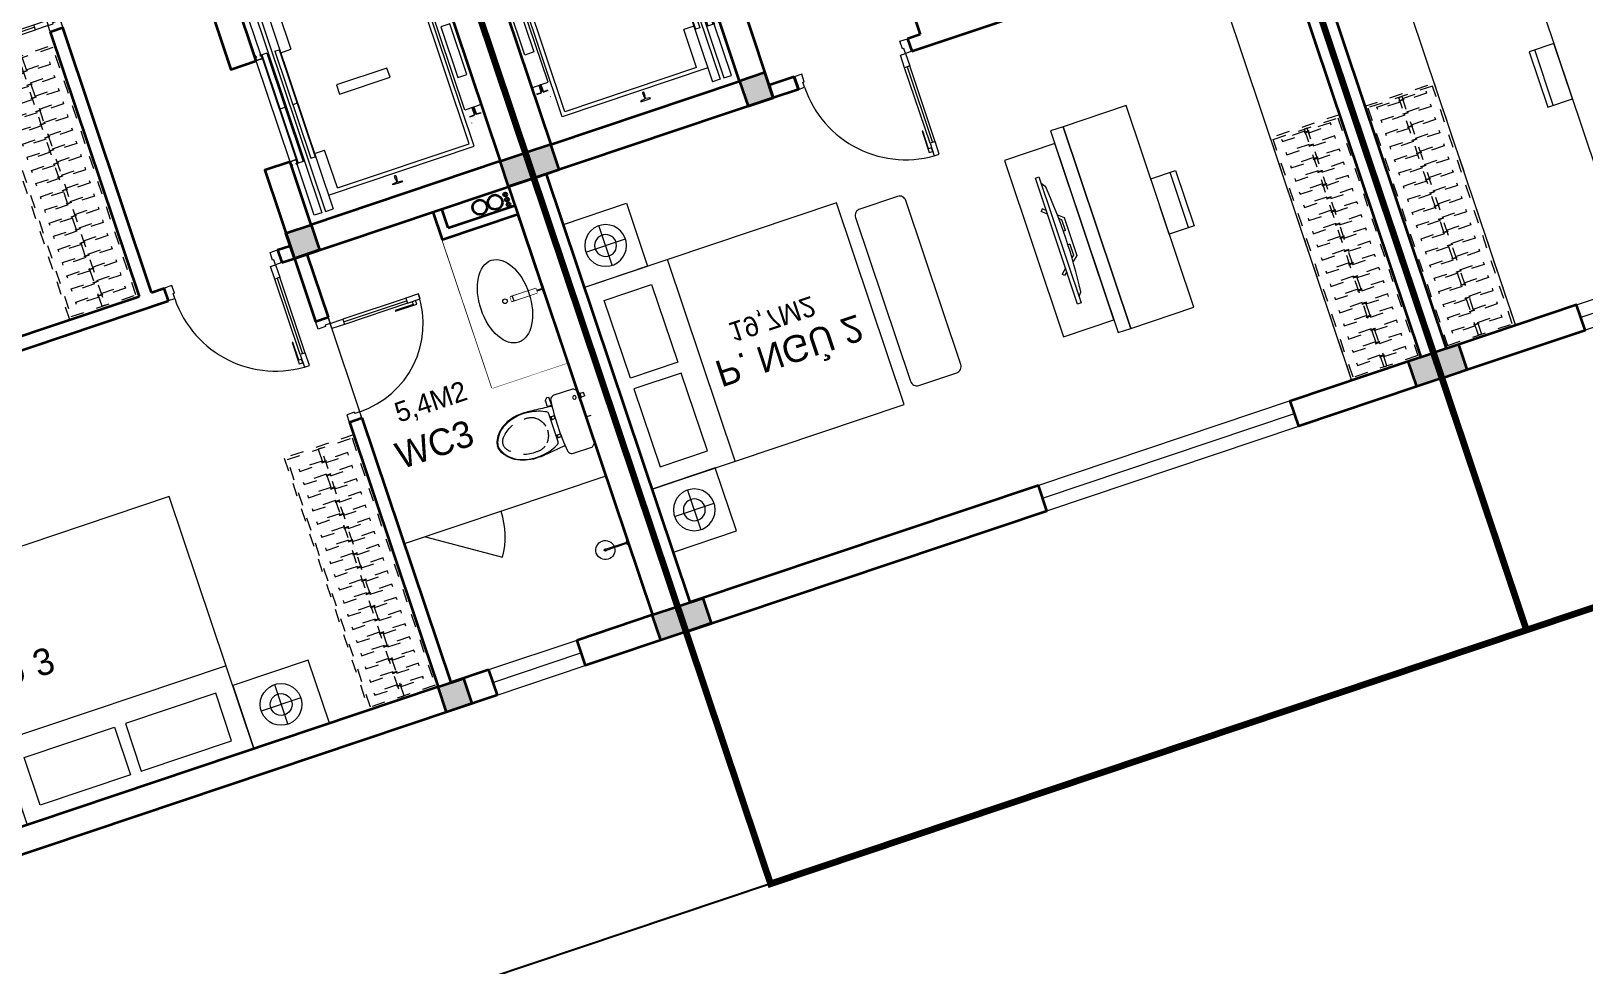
# Model space of a CAD drawing. Header units: metres. Extents: x 568332 to 569219, y 2065964 to 2066430.
# Drawn here: x 568532.88 to 568544.57, y 2066040 to 2066047.03 of the extents above; entities that cross this region are included whole.
import ezdxf

# ---------------------------------------------------------------- set-up
doc = ezdxf.new("R2010")
doc.units = ezdxf.units.M
for name, pattern in [('$AUDIT_BAD_LTYPE2', [0]), ('CENTER', [2, 1.25, -0.25, 0.25, -0.25]), ('HIDDEN', [0.375, 0.25, -0.125]), ('X-5M-G-MB PHONGNGU$0$HIDDEN2', [0.1875, 0.125, -0.0625]), ('xref-thap C (mb tang 32-2)$0$HIDDEN', [0.375, 0.25, -0.125])]:
    doc.linetypes.add(name, pattern=pattern)
doc.layers.get('0').update_dxf_attribs({"linetype": 'CONTINUOUS'})
doc.layers.get('DEFPOINTS').update_dxf_attribs({"linetype": 'CONTINUOUS'})
for name, color, linetype, lineweight in [('-CONCRETE', 1, 'CONTINUOUS', 35), ('-DOOR', 137, 'CONTINUOUS', 9), ('-FURNITURE', 46, 'CONTINUOUS', 9), ('-HATCH', 8, 'CONTINUOUS', 5), ('-LINE1', 7, 'CONTINUOUS', 18), ('-LINE2', 252, 'CONTINUOUS', 9), ('-STEEL1', 1, 'CONTINUOUS', 35), ('-TEXT', 7, 'CONTINUOUS', 15), ('-WALL', 4, 'CONTINUOUS', 35), ('TEXT25', 2, 'CONTINUOUS', 13)]:
    doc.layers.add(name, color=color, linetype=linetype, lineweight=lineweight)
for name, color, linetype in [('-RANH GIOI LO DAT', 12, 'CONTINUOUS'), ('12. NET DIM', 252, 'CONTINUOUS'), ('ChiaLo', 128, 'CENTER'), ('ViaHeS', 32, 'CONTINUOUS')]:
    doc.layers.add(name, color=color, linetype=linetype)
doc.styles.add('SVN_AVO_thuong', font='')
doc.styles.add('T1', font='', dxfattribs={"height": 200})
doc.styles.add('vnavanth', font='', dxfattribs={"width": 0.8})
doc.styles.get('SVN_AVO_thuong').set_extended_font_data('SVN-Avo')
doc.styles.get('T1').set_extended_font_data('VNgeometric Light')
doc.styles.get('vnavanth').set_extended_font_data('.VnAvantH')

# ---------------------------------------------------------------- blocks, each defined once
blk = doc.blocks.new('XR.MB.LM123$0$tvi 1')
blk.add_lwpolyline([(29, 0), (29, -1000), (0, -1000), (0, 0)], close=True)
for points in [[(29, -50), (52, -81)], [(-24, -236), (-39, -252)], [(0, -285), (-39, -252)], [(0, -256), (-24, -236)], [(70, -315), (111, -350), (111, -650), (70, -685)], [(89, -446), (89, -360), (71, -345)], [(89, -446), (73, -446)], [(89, -554), (89, -640), (71, -655)], [(89, -554), (73, -554)], [(0, -715), (-39, -748)], [(-24, -764), (-39, -748)], [(0, -744), (-24, -764)], [(29, -950), (52, -919)]]:
    blk.add_lwpolyline(points)
blk.add_arc((-4025, -500), 4099, 354.1311, 5.8689)
blk = doc.blocks.new('*U188')
at = {"linetype": 'X-5M-G-MB PHONGNGU$0$HIDDEN2'}
for points in [[(0, 600), (0, 0), (2098, 0), (2098, 600)], [(2078, 580), (2078, 20), (20, 20), (20, 580)], [(2078, 287), (2078, 313), (20, 313), (20, 287)], [(114, 319), (109, 319), (109, 280), (114, 280)], [(228, 319), (223, 319), (223, 280), (228, 280)], [(342, 319), (337, 319), (337, 280), (342, 280)], [(456, 319), (451, 319), (451, 280), (456, 280)], [(570, 319), (565, 319), (565, 280), (570, 280)], [(684, 319), (679, 319), (679, 280), (684, 280)], [(798, 319), (793, 319), (793, 280), (798, 280)], [(912, 319), (907, 319), (907, 280), (912, 280)], [(1026, 319), (1021, 319), (1021, 280), (1026, 280)], [(1140, 319), (1135, 319), (1135, 280), (1140, 280)], [(1254, 319), (1249, 319), (1249, 280), (1254, 280)], [(1368, 319), (1363, 319), (1363, 280), (1368, 280)], [(1482, 319), (1477, 319), (1477, 280), (1482, 280)], [(1596, 319), (1591, 319), (1591, 280), (1596, 280)], [(1710, 319), (1705, 319), (1705, 280), (1710, 280)], [(1824, 319), (1819, 319), (1819, 280), (1824, 280)], [(1938, 319), (1933, 319), (1933, 280), (1938, 280)], [(2052, 319), (2047, 319), (2047, 280), (2052, 280)]]:
    blk.add_lwpolyline(points, close=True, dxfattribs=at)
for points in [[(122, 313), (122, 515), (100, 515), (100, 313)], [(236, 313), (236, 515), (214, 515), (214, 313)], [(350, 313), (350, 515), (328, 515), (328, 313)], [(464, 313), (464, 515), (442, 515), (442, 313)], [(578, 313), (578, 515), (556, 515), (556, 313)], [(692, 313), (692, 515), (670, 515), (670, 313)], [(806, 313), (806, 515), (784, 515), (784, 313)], [(920, 313), (920, 515), (898, 515), (898, 313)], [(1034, 313), (1034, 515), (1012, 515), (1012, 313)], [(1148, 313), (1148, 515), (1126, 515), (1126, 313)], [(1262, 313), (1262, 515), (1240, 515), (1240, 313)], [(1376, 313), (1376, 515), (1354, 515), (1354, 313)], [(1490, 313), (1490, 515), (1468, 515), (1468, 313)], [(1604, 313), (1604, 515), (1582, 515), (1582, 313)], [(1718, 313), (1718, 515), (1696, 515), (1696, 313)], [(1832, 313), (1832, 515), (1810, 515), (1810, 313)], [(1946, 313), (1946, 515), (1924, 515), (1924, 313)], [(2060, 313), (2060, 515), (2038, 515), (2038, 313)], [(100, 287), (100, 92), (122, 92), (122, 287)], [(214, 287), (214, 92), (236, 92), (236, 287)], [(328, 287), (328, 92), (350, 92), (350, 287)], [(442, 287), (442, 92), (464, 92), (464, 287)], [(556, 287), (556, 92), (578, 92), (578, 287)], [(670, 287), (670, 92), (692, 92), (692, 287)], [(784, 287), (784, 92), (806, 92), (806, 287)], [(898, 287), (898, 92), (920, 92), (920, 287)], [(1012, 287), (1012, 92), (1034, 92), (1034, 287)], [(1126, 287), (1126, 92), (1148, 92), (1148, 287)], [(1240, 287), (1240, 92), (1262, 92), (1262, 287)], [(1354, 287), (1354, 92), (1376, 92), (1376, 287)], [(1468, 287), (1468, 92), (1490, 92), (1490, 287)], [(1582, 287), (1582, 92), (1604, 92), (1604, 287)], [(1696, 287), (1696, 92), (1718, 92), (1718, 287)], [(1810, 287), (1810, 92), (1832, 92), (1832, 287)], [(1924, 287), (1924, 92), (1946, 92), (1946, 287)], [(2038, 287), (2038, 92), (2060, 92), (2060, 287)]]:
    blk.add_lwpolyline(points, dxfattribs=at)
blk = doc.blocks.new('X-5M-G-MB PHONGNGU$0$A$C25DB0C3F')
at = {"elevation": 0}
for points in [[(0, 438), (197, 438), (197, 0), (0, 0)], [(197, 438), (197, 0), (0, 0), (0, 438)]]:
    blk.add_lwpolyline(points, close=True, dxfattribs=at)
at = {"elevation": 0, "flags": 128}
blk.add_lwpolyline([(44, 438), (44, 0)], dxfattribs=at)
blk = doc.blocks.new('G1600')
for p, q in [((137477, -212827), (139077, -212827)), ((137228, -213392), (137228, -213077)), ((139326, -213392), (139326, -213077)), ((137385, -213234), (137070, -213234)), ((139169, -213234), (139484, -213234))]:
    blk.add_line(p, q)
blk.add_lwpolyline([(137477, -213484), (137477, -211484), (139077, -211484), (139077, -213484), (137477, -213484)])
for points in [[(136977, -213484), (136977, -212984), (137477, -212984), (137477, -213484)], [(137617, -213375), (137617, -212999), (138235, -212999), (138235, -213375)], [(138937, -213375), (138937, -212999), (138320, -212999), (138320, -213375)], [(139577, -213484), (139577, -212984), (139077, -212984), (139077, -213484)]]:
    blk.add_lwpolyline(points, close=True)
for centre, radius in [((137228, -213234), 157), ((137228, -213234), 82.4), ((139326, -213234), 157), ((139326, -213234), 82.4)]:
    blk.add_circle(centre, radius)
blk = doc.blocks.new('X-5M-DH-2-CORE$0$A$C75E80C28')
at = {"layer": '-LINE2', "linetype": 'Continuous', "ltscale": 2}
for p, q in [((-557, -112), (-560, -112)), ((-510, -22), (-510, -51)), ((-507, -22), (-510, -22)), ((-510, -109), (-510, -79)), ((-507, -22), (-507, -51)), ((-507, -109), (-507, -79)), ((-456, -57), (-501, -57)), ((-456, -60), (-501, -60)), ((-456, -70), (-501, -70)), ((-456, -73), (-501, -73)), ((-453, -63), (-453, -67)), ((-450, -63), (-450, -67)), ((450, -63), (450, -67)), ((453, -63), (453, -67)), ((456, -57), (501, -57)), ((456, -60), (501, -60)), ((456, -70), (501, -70)), ((456, -73), (501, -73)), ((457, -112), (460, -112)), ((507, -22), (510, -22)), ((507, -22), (507, -51)), ((507, -109), (507, -79)), ((510, -22), (510, -51)), ((510, -109), (510, -79)), ((-731, -149), (731, -149)), ((-731, -1305), (-731, -149)), ((-700, -179), (700, -179)), ((-700, -1225), (-700, -179)), ((700, -1225), (700, -179)), ((731, -1305), (731, -149)), ((-700, -1225), (-400, -1225)), ((-400, -1305), (-400, -1225)), ((700, -1225), (400, -1225)), ((400, -1305), (400, -1225)), ((840, -1305), (-840, -1305)), ((-840, -1365), (-840, -1305)), ((840, -1365), (-840, -1365)), ((840, -1395), (-840, -1395)), ((-840, -1395), (-840, -1455)), ((425, -1309), (-425, -1309)), ((-425, -1343), (-425, -1309)), ((425, -1343), (-425, -1343)), ((0, -1309), (0, -1343)), ((425, -1343), (425, -1309)), ((840, -1365), (840, -1305)), ((840, -1395), (840, -1455)), ((-840, -1455), (-435, -1455)), ((-435, -1450), (-435, -1460)), ((-435, -1450), (-400, -1450)), ((-435, -1460), (-425, -1460)), ((-435, -1490), (-435, -1500)), ((-435, -1490), (-425, -1490)), ((-435, -1500), (-400, -1500)), ((-433, -1452), (-433, -1458)), ((-433, -1452), (-402, -1452)), ((-433, -1458), (-425, -1458)), ((-433, -1492), (-433, -1498)), ((-433, -1492), (-425, -1492)), ((-433, -1498), (-402, -1498)), ((430, -1406), (-430, -1406)), ((-430, -1406), (-430, -1446)), ((430, -1446), (-430, -1446)), ((-425, -1458), (-425, -1460)), ((-425, -1490), (-425, -1492)), ((-402, -1452), (-402, -1498)), ((400, -1450), (-400, -1450)), ((-400, -1450), (-400, -1500)), ((0, -1406), (0, -1446)), ((400, -1450), (400, -1500)), ((435, -1450), (400, -1450)), ((435, -1500), (400, -1500)), ((402, -1452), (402, -1498)), ((433, -1452), (402, -1452)), ((433, -1498), (402, -1498)), ((433, -1458), (425, -1458)), ((425, -1458), (425, -1460)), ((435, -1460), (425, -1460)), ((425, -1490), (425, -1492)), ((435, -1490), (425, -1490)), ((433, -1492), (425, -1492)), ((430, -1406), (430, -1446)), ((433, -1452), (433, -1458)), ((433, -1492), (433, -1498)), ((435, -1450), (435, -1460)), ((840, -1455), (435, -1455)), ((435, -1490), (435, -1500))]:
    blk.add_line(p, q, dxfattribs=at)
for points in [[(-450, 0), (-450, -130), (450, -130), (450, 0)], [(-200, -29), (200, -29), (200, -101), (-200, -101)], [(-36, -584), (36, -584), (36, -984), (-36, -984)]]:
    blk.add_lwpolyline(points, close=True, dxfattribs=at)
for points in [[(-780, -789), (-751, -789, 0.414214), (-750, -788), (-750, -784), (-750, -780, 0.414214), (-751, -779), (-780, -779, -0.256978), (-784, -782), (-798, -782, -0.414214), (-801, -779), (-804, -749, 0.414214), (-807, -746), (-812, -746), (-812, -784), (-812, -821), (-807, -821, 0.414214), (-804, -818), (-801, -789, -0.414214), (-798, -786), (-784, -786, -0.256978), (-780, -789)], [(780, -789), (751, -789, -0.414214), (750, -788), (750, -784), (750, -780, -0.414214), (751, -779), (780, -779, 0.256978), (784, -782), (798, -782, 0.414214), (801, -779), (804, -749, -0.414214), (807, -746), (812, -746), (812, -784), (812, -821), (807, -821, -0.414214), (804, -818), (801, -789, 0.414214), (798, -786), (784, -786, 0.256978), (780, -789)]]:
    blk.add_lwpolyline(points, format="xyb", dxfattribs=at)
for centre, radius, start, end in [((-501, -51), 9.4, 180, 270), ((-501, -79), 9.4, 90, 180), ((-501, -51), 6.2, 180, 270), ((-501, -79), 6.2, 90, 180), ((-456, -63), 6.2, 0, 90), ((-456, -63), 3, 0, 90), ((-456, -67), 6.2, 270, 0), ((-456, -67), 3, 270, 0), ((456, -63), 6.2, 90, 180), ((456, -67), 6.2, 180, 270), ((456, -63), 3, 90, 180), ((456, -67), 3, 180, 270), ((501, -51), 6.2, 270, 0), ((501, -51), 9.4, 270, 0), ((501, -79), 9.4, 0, 90), ((501, -79), 6.2, 0, 90)]:
    blk.add_arc(centre, radius, start, end, dxfattribs=at)
blk = doc.blocks.new('A$C5C575821')
at = {"layer": '-CONCRETE'}
h = blk.add_hatch(color=256, dxfattribs=at)
h.dxf.hatch_style = 1
h.paths.add_polyline_path([(0, 200), (0, 0), (200, 0), (200, 200)])
blk.add_lwpolyline([(0, 0), (200, 0), (200, 200), (0, 200)], close=True, dxfattribs=at)
blk = doc.blocks.new('A$C3F71457E')
at = {"layer": '-CONCRETE'}
blk.add_lwpolyline([(0, -100), (0, 400), (-1500, 400), (-1500, -1400), (0, -1400), (0, -900), (200, -900), (200, -1600), (-1700, -1600), (-1700, 600), (200, 600), (200, -100), (0, -100)], dxfattribs=at)
at = {"layer": '-LINE1'}
blk.add_line((0, -900), (0, -100), dxfattribs=at)
at = {"layer": '-WALL'}
for p in [(-1700, 400), (0, 400), (-1700, -1600), (0, -1600)]:
    blk.add_blockref('A$C5C575821', p, dxfattribs=at)
at = {"color": 2, "rotation": 90}
blk.add_blockref('X-5M-DH-2-CORE$0$A$C75E80C28', (-1500, -500), dxfattribs=at)
blk = doc.blocks.new('*U149')
at = {"linetype": '$AUDIT_BAD_LTYPE2'}
for p, q in [((70, 100), (70, 700)), ((90, 700), (90, 100))]:
    blk.add_line(p, q, dxfattribs=at)
for points in [[(50, 700), (90, 700), (90, 800), (50, 800), (50, 700)], [(50, 703), (50, 100)], [(50, 100), (90, 100), (90, 0), (50, 0), (50, 100)]]:
    blk.add_lwpolyline(points)
for points in [[(118, 595), (118, 764), (90, 764), (90, 736), (113, 736), (113, 595)], [(0, 0), (50, 0), (50, -40), (60, -40), (60, -100), (0, -100)], [(900, 0), (850, 0), (850, -40), (840, -40), (840, -100), (900, -100)]]:
    blk.add_lwpolyline(points, close=True)
at = {"linetype": '$AUDIT_BAD_LTYPE2', "ltscale": 0.3}
blk.add_arc((50, 0), 800, 0, 90, dxfattribs=at)
blk = doc.blocks.new('TRUC M4')
at = {"layer": '-WALL'}
for p in [(-200, 14600), (5600, 14600)]:
    blk.add_blockref('A$C5C575821', p, dxfattribs=at)
blk = doc.blocks.new('M4-T3.1')
at = {"layer": '-DOOR'}
blk.add_lwpolyline([(463816, 46541), (465816, 46541), (465816, 46341), (463816, 46341)], close=True, dxfattribs=at)
blk.add_lwpolyline([(463816, 46441), (465816, 46441)], dxfattribs=at)
at = {"layer": '-FURNITURE'}
for points in [[(466302, 42941), (466302, 46341), (466852, 46341), (466852, 42941)], [(464752, 45442), (464852, 45442), (464852, 43842), (464752, 43842)], [(464852, 45442), (465352, 45442), (465352, 43842), (464852, 43842)], [(464352, 43942), (464352, 45341), (464752, 45341), (464752, 43942)]]:
    blk.add_lwpolyline(points, close=True, dxfattribs=at)
blk.add_lwpolyline([(463203, 45342), (463503, 45342, -0.414214), (463553, 45292), (463553, 43992, -0.414214), (463503, 43942), (463203, 43942, -0.414214), (463153, 43992), (463153, 45292, -0.414214)], format="xyb", close=True, dxfattribs=at)
at = {"layer": '-RANH GIOI LO DAT', "linetype": 'HIDDEN', "ltscale": 10, "const_width": 50}
blk.add_lwpolyline([(460952, 48541), (466952, 48541), (466952, 28541), (460953, 28541)], close=True, dxfattribs=at)
at = {"layer": '-WALL'}
for p, q in [((466952, 46541), (466952, 31541)), ((466852, 42941), (466852, 46341)), ((463052, 42941), (462853, 42941)), ((463052, 42941), (463052, 42841)), ((463952, 42841), (463952, 42941)), ((463952, 42941), (465402, 42941)), ((463052, 42841), (462853, 42841)), ((464052, 42841), (463952, 42841)), ((464052, 36241), (464052, 42841))]:
    blk.add_line(p, q, dxfattribs=at)
for points in [[(460952, 42942), (460952, 46541), (463816, 46541), (463816, 46341)], [(466752, 46541), (465816, 46541), (465816, 46341), (466752, 46341)], [(463816, 46341), (461053, 46341), (461053, 42942)], [(462853, 42841), (462853, 42941)], [(462853, 42941), (462853, 42841)], [(463052, 42841), (463052, 42941)]]:
    blk.add_lwpolyline(points, dxfattribs=at)
at = {"layer": '-DOOR', "xscale": -1}
blk.add_blockref('*U149', (463952, 42941), dxfattribs=at)
at = {"layer": '-FURNITURE', "extrusion": (0, 0, -1), "xscale": 0.916666666665974, "yscale": 0.916666666665974, "zscale": -0.916666666665974, "rotation": 270}
blk.add_blockref('*U188', (-466852, 46341), dxfattribs=at)
at = {"layer": '-FURNITURE', "rotation": 270}
blk.add_blockref('G1600', (674537, 182919), dxfattribs=at)
at = {"layer": '-FURNITURE', "extrusion": (0, 0, -1), "rotation": 179.9963102775916}
blk.add_blockref('XR.MB.LM123$0$tvi 1', (-464530, 44142), dxfattribs=at)
at = {"layer": '-FURNITURE', "xscale": -1, "rotation": 359.9992859249025}
blk.add_blockref('X-5M-G-MB PHONGNGU$0$A$C25DB0C3F', (465549, 44423), dxfattribs=at)
at = {"layer": '-STEEL1'}
blk.add_blockref('TRUC M4', (461152, 31741), dxfattribs=at)
at = {"layer": '-WALL', "xscale": -1, "rotation": 180}
blk.add_blockref('A$C3F71457E', (462653, 41341), dxfattribs=at)
at = {"layer": 'TEXT25'}
for s, height, style, p in [('P. NGỦ 2', 200, 'SVN_AVO_thuong', (461789, 44684)), ('19,7M2', 150, 'T1', (461980, 44443))]:
    blk.add_text(s, height=height, rotation=360, dxfattribs=dict(at, style=style)).set_placement(p)
blk = doc.blocks.new('Sink_Cicle')
blk.add_lwpolyline([(17, -50), (-17, -50), (-18, -252), (17, -252)], close=True)
blk.add_circle((0, -300), 17.5)
at = {"layer": 'DEFPOINTS'}
blk.add_line((0, -100), (0, 0), dxfattribs=at)
blk.add_wipeout([(17, -50), (-17, -50), (-18, -252), (17, -252)])
at = {"layer": '-FURNITURE', "linetype": 'Continuous'}
blk.add_ellipse((0, -300), major_axis=(-325, 0), ratio=0.584615, dxfattribs=at)
blk.add_line((-18, -237), (17, -237))
blk = doc.blocks.new('*U192')
at = {"ltscale": 300}
blk.add_lwpolyline([(0, 0), (1180, 0), (1180, -600), (0, -600)], close=True, dxfattribs=at)
blk.add_wipeout([(0, 0), (1180, 0), (1180, -600), (0, -600)], dxfattribs=at)
blk.add_blockref('Sink_Cicle', (590, 0), dxfattribs=at)
blk = doc.blocks.new('A$C18091ED7')
for p, q in [((0, -42), (0, 0)), ((146, -27), (179, -27)), ((146, -27), (146, -30)), ((146, -30), (166, -30)), ((153, -37), (146, -30)), ((152, 0), (152, -27)), ((152, 0), (179, 0)), ((153, -37), (166, -37)), ((153, -40), (153, -37)), ((153, -40), (178, -40)), ((153, -40), (178, -40)), ((153, -40), (153, -42)), ((185, -30), (166, -30)), ((178, -37), (166, -37)), ((185, -30), (178, -37)), ((178, -37), (178, -40)), ((178, -40), (178, -42)), ((179, 0), (179, -27)), ((179, -27), (185, -27)), ((185, -27), (185, -30)), ((-83, -267), (-83, -300)), ((-83, -278), (-83, -288)), ((-61, -290), (-83, -290)), ((-63, -265), (-81, -265)), ((-61, -267), (-61, -300)), ((61, -267), (61, -300)), ((61, -290), (83, -290)), ((63, -265), (81, -265)), ((83, -267), (83, -300)), ((83, -278), (83, -288)), ((165, -262), (165, -290)), ((168, -260), (228, -260)), ((168, -292), (207, -292)), ((231, -274), (231, -262))]:
    blk.add_line(p, q)
for points in [[(230, -219, -0.137407), (225, -235), (222, -241, -0.236081), (198, -255, -0.051961), (-198, -255, -0.236081), (-222, -241), (-225, -235, -0.137407), (-230, -219), (-230, -72, -0.198912), (-226, -63), (-209, -46, -0.198912), (-200, -42), (0, -42), (200, -42, -0.198912), (209, -46), (226, -63, -0.198912), (230, -72)], [(144, -619, -0.212405), (26, -734, -0.027685), (-1, -739, -0.022279), (-26, -734, -0.212405), (-144, -619, -0.142796), (-167, -428, -0.093005), (-128, -309, -0.256439), (-111, -300), (0, -300), (111, -300, -0.256439), (128, -309, -0.093005), (167, -428, -0.142796)]]:
    blk.add_lwpolyline(points, format="xyb", close=True)
at = {"linetype": 'xref-thap C (mb tang 32-2)$0$HIDDEN', "ltscale": 100}
blk.add_lwpolyline([(61, -669, -0.199031), (0, -699, -0.199031), (-61, -669, -0.218924), (-132, -478, -0.153791), (-112, -404, -0.236701), (0, -348, -0.236701), (112, -404, -0.153791), (132, -478, -0.218924)], format="xyb", close=True, dxfattribs=at)
blk.add_circle((166, -78), 13.9)
for centre, radius, start, end in [((-81, -267), 1.98, 90, 180), ((-63, -267), 1.98, 0, 90), ((63, -267), 1.98, 90, 180), ((81, -267), 1.98, 0, 90), ((168, -262), 2.47, 90, 180), ((168, -290), 2.47, 180, 270), ((207, -277), 15.5, 270, 306.4659), ((168, -225), 80.1, 306.4659, 320.3123), ((228, -274), 2.47, 320.3123, 0)]:
    blk.add_arc(centre, radius, start, end)
for points in [[(-156, -259), (-157, -267), (-164, -328), (-169, -385), (-184, -528), (-136, -679), (-50, -735), (-20, -741), (0, -744)], [(156, -259), (157, -267), (164, -328), (169, -385), (184, -528), (136, -679), (50, -735), (20, -741), (0, -744)]]:
    blk.add_open_spline(points, degree=3, knots=[130.613938, 130.613938, 130.613938, 130.613938, 152.852109, 311.129351, 417.703951, 561.383393, 697.692632, 710.812262, 710.812262, 710.812262, 710.812262])
blk = doc.blocks.new('shower')
for points in [[(180919, -32316), (180912, -32316), (180912, -32147), (180919, -32147)], [(180929, -32327), (180902, -32327), (180902, -32316), (180929, -32316)]]:
    blk.add_lwpolyline(points, close=True)
for radius, start, end in [(72, 272.7907, 267.2093), (8.35, 294.8355, 245.1645)]:
    blk.add_arc((180916, -32147), radius, start, end)
blk = doc.blocks.new('*U210')
at = {"linetype": 'X-5M-G-MB PHONGNGU$0$HIDDEN2'}
for points in [[(0, 600), (0, 0), (2182, 0), (2182, 600)], [(2162, 580), (2162, 20), (20, 20), (20, 580)], [(2162, 287), (2162, 313), (20, 313), (20, 287)], [(114, 319), (109, 319), (109, 280), (114, 280)], [(228, 319), (223, 319), (223, 280), (228, 280)], [(342, 319), (337, 319), (337, 280), (342, 280)], [(456, 319), (451, 319), (451, 280), (456, 280)], [(570, 319), (565, 319), (565, 280), (570, 280)], [(684, 319), (679, 319), (679, 280), (684, 280)], [(798, 319), (793, 319), (793, 280), (798, 280)], [(912, 319), (907, 319), (907, 280), (912, 280)], [(1026, 319), (1021, 319), (1021, 280), (1026, 280)], [(1140, 319), (1135, 319), (1135, 280), (1140, 280)], [(1254, 319), (1249, 319), (1249, 280), (1254, 280)], [(1368, 319), (1363, 319), (1363, 280), (1368, 280)], [(1482, 319), (1477, 319), (1477, 280), (1482, 280)], [(1596, 319), (1591, 319), (1591, 280), (1596, 280)], [(1710, 319), (1705, 319), (1705, 280), (1710, 280)], [(1824, 319), (1819, 319), (1819, 280), (1824, 280)], [(1938, 319), (1933, 319), (1933, 280), (1938, 280)], [(2052, 319), (2047, 319), (2047, 280), (2052, 280)]]:
    blk.add_lwpolyline(points, close=True, dxfattribs=at)
for points in [[(122, 313), (122, 515), (100, 515), (100, 313)], [(236, 313), (236, 515), (214, 515), (214, 313)], [(350, 313), (350, 515), (328, 515), (328, 313)], [(464, 313), (464, 515), (442, 515), (442, 313)], [(578, 313), (578, 515), (556, 515), (556, 313)], [(692, 313), (692, 515), (670, 515), (670, 313)], [(806, 313), (806, 515), (784, 515), (784, 313)], [(920, 313), (920, 515), (898, 515), (898, 313)], [(1034, 313), (1034, 515), (1012, 515), (1012, 313)], [(1148, 313), (1148, 515), (1126, 515), (1126, 313)], [(1262, 313), (1262, 515), (1240, 515), (1240, 313)], [(1376, 313), (1376, 515), (1354, 515), (1354, 313)], [(1490, 313), (1490, 515), (1468, 515), (1468, 313)], [(1604, 313), (1604, 515), (1582, 515), (1582, 313)], [(1718, 313), (1718, 515), (1696, 515), (1696, 313)], [(1832, 313), (1832, 515), (1810, 515), (1810, 313)], [(1946, 313), (1946, 515), (1924, 515), (1924, 313)], [(2060, 313), (2060, 515), (2038, 515), (2038, 313)], [(100, 287), (100, 92), (122, 92), (122, 287)], [(214, 287), (214, 92), (236, 92), (236, 287)], [(328, 287), (328, 92), (350, 92), (350, 287)], [(442, 287), (442, 92), (464, 92), (464, 287)], [(556, 287), (556, 92), (578, 92), (578, 287)], [(670, 287), (670, 92), (692, 92), (692, 287)], [(784, 287), (784, 92), (806, 92), (806, 287)], [(898, 287), (898, 92), (920, 92), (920, 287)], [(1012, 287), (1012, 92), (1034, 92), (1034, 287)], [(1126, 287), (1126, 92), (1148, 92), (1148, 287)], [(1240, 287), (1240, 92), (1262, 92), (1262, 287)], [(1354, 287), (1354, 92), (1376, 92), (1376, 287)], [(1468, 287), (1468, 92), (1490, 92), (1490, 287)], [(1582, 287), (1582, 92), (1604, 92), (1604, 287)], [(1696, 287), (1696, 92), (1718, 92), (1718, 287)], [(1810, 287), (1810, 92), (1832, 92), (1832, 287)], [(1924, 287), (1924, 92), (1946, 92), (1946, 287)], [(2038, 287), (2038, 92), (2060, 92), (2060, 287)]]:
    blk.add_lwpolyline(points, dxfattribs=at)
blk = doc.blocks.new('A$C8a974c9c')
for p, q in [((1750, 2957), (1750, 2643)), ((1593, 2800), (1908, 2800)), ((1343, 2500), (1343, 700)), ((1750, 243), (1750, 557)), ((1593, 400), (1908, 400))]:
    blk.add_line(p, q)
for points in [[(2000, 3100), (1500, 3100), (1500, 2500), (2000, 2500)], [(1891, 2360), (1514, 2360), (1514, 1643), (1891, 1643)], [(1891, 840), (1514, 840), (1514, 1558), (1891, 1558)], [(2000, 100), (1500, 100), (1500, 700), (2000, 700)]]:
    blk.add_lwpolyline(points, close=True)
blk.add_lwpolyline([(2000, 2500), (0, 2500), (0, 700), (2000, 700), (2000, 2500)])
for centre, radius in [((1750, 2800), 157), ((1750, 2800), 82.4), ((1750, 400), 157), ((1750, 400), 82.4)]:
    blk.add_circle(centre, radius)
blk = doc.blocks.new('*U168')
at = {"linetype": 'X-5M-G-MB PHONGNGU$0$HIDDEN2'}
for points in [[(0, 600), (0, 0), (2182, 0), (2182, 600)], [(2162, 580), (2162, 20), (20, 20), (20, 580)], [(2162, 287), (2162, 313), (20, 313), (20, 287)], [(114, 319), (109, 319), (109, 280), (114, 280)], [(228, 319), (223, 319), (223, 280), (228, 280)], [(342, 319), (337, 319), (337, 280), (342, 280)], [(456, 319), (451, 319), (451, 280), (456, 280)], [(570, 319), (565, 319), (565, 280), (570, 280)], [(684, 319), (679, 319), (679, 280), (684, 280)], [(798, 319), (793, 319), (793, 280), (798, 280)], [(912, 319), (907, 319), (907, 280), (912, 280)], [(1026, 319), (1021, 319), (1021, 280), (1026, 280)], [(1140, 319), (1135, 319), (1135, 280), (1140, 280)], [(1254, 319), (1249, 319), (1249, 280), (1254, 280)], [(1368, 319), (1363, 319), (1363, 280), (1368, 280)], [(1482, 319), (1477, 319), (1477, 280), (1482, 280)], [(1596, 319), (1591, 319), (1591, 280), (1596, 280)], [(1710, 319), (1705, 319), (1705, 280), (1710, 280)], [(1824, 319), (1819, 319), (1819, 280), (1824, 280)], [(1938, 319), (1933, 319), (1933, 280), (1938, 280)], [(2052, 319), (2047, 319), (2047, 280), (2052, 280)]]:
    blk.add_lwpolyline(points, close=True, dxfattribs=at)
for points in [[(122, 313), (122, 515), (100, 515), (100, 313)], [(236, 313), (236, 515), (214, 515), (214, 313)], [(350, 313), (350, 515), (328, 515), (328, 313)], [(464, 313), (464, 515), (442, 515), (442, 313)], [(578, 313), (578, 515), (556, 515), (556, 313)], [(692, 313), (692, 515), (670, 515), (670, 313)], [(806, 313), (806, 515), (784, 515), (784, 313)], [(920, 313), (920, 515), (898, 515), (898, 313)], [(1034, 313), (1034, 515), (1012, 515), (1012, 313)], [(1148, 313), (1148, 515), (1126, 515), (1126, 313)], [(1262, 313), (1262, 515), (1240, 515), (1240, 313)], [(1376, 313), (1376, 515), (1354, 515), (1354, 313)], [(1490, 313), (1490, 515), (1468, 515), (1468, 313)], [(1604, 313), (1604, 515), (1582, 515), (1582, 313)], [(1718, 313), (1718, 515), (1696, 515), (1696, 313)], [(1832, 313), (1832, 515), (1810, 515), (1810, 313)], [(1946, 313), (1946, 515), (1924, 515), (1924, 313)], [(2060, 313), (2060, 515), (2038, 515), (2038, 313)], [(100, 287), (100, 92), (122, 92), (122, 287)], [(214, 287), (214, 92), (236, 92), (236, 287)], [(328, 287), (328, 92), (350, 92), (350, 287)], [(442, 287), (442, 92), (464, 92), (464, 287)], [(556, 287), (556, 92), (578, 92), (578, 287)], [(670, 287), (670, 92), (692, 92), (692, 287)], [(784, 287), (784, 92), (806, 92), (806, 287)], [(898, 287), (898, 92), (920, 92), (920, 287)], [(1012, 287), (1012, 92), (1034, 92), (1034, 287)], [(1126, 287), (1126, 92), (1148, 92), (1148, 287)], [(1240, 287), (1240, 92), (1262, 92), (1262, 287)], [(1354, 287), (1354, 92), (1376, 92), (1376, 287)], [(1468, 287), (1468, 92), (1490, 92), (1490, 287)], [(1582, 287), (1582, 92), (1604, 92), (1604, 287)], [(1696, 287), (1696, 92), (1718, 92), (1718, 287)], [(1810, 287), (1810, 92), (1832, 92), (1832, 287)], [(1924, 287), (1924, 92), (1946, 92), (1946, 287)], [(2038, 287), (2038, 92), (2060, 92), (2060, 287)]]:
    blk.add_lwpolyline(points, dxfattribs=at)
blk = doc.blocks.new('*U194')
at = {"linetype": '$AUDIT_BAD_LTYPE2'}
for p, q in [((70, 100), (70, 600)), ((90, 600), (90, 100))]:
    blk.add_line(p, q, dxfattribs=at)
for points in [[(50, 600), (90, 600), (90, 700), (50, 700), (50, 600)], [(50, 603), (50, 100)], [(50, 100), (90, 100), (90, 0), (50, 0), (50, 100)]]:
    blk.add_lwpolyline(points)
for points in [[(118, 495), (118, 664), (90, 664), (90, 636), (113, 636), (113, 495)], [(0, 0), (50, 0), (50, -40), (60, -40), (60, -100), (0, -100)], [(800, 0), (750, 0), (750, -40), (740, -40), (740, -100), (800, -100)]]:
    blk.add_lwpolyline(points, close=True)
at = {"linetype": '$AUDIT_BAD_LTYPE2', "ltscale": 0.3}
blk.add_arc((50, 0), 700, 0, 90, dxfattribs=at)
blk = doc.blocks.new('*U198')
at = {"linetype": '$AUDIT_BAD_LTYPE2'}
for p, q in [((70, 100), (70, 700)), ((90, 700), (90, 100))]:
    blk.add_line(p, q, dxfattribs=at)
for points in [[(50, 700), (90, 700), (90, 800), (50, 800), (50, 700)], [(50, 703), (50, 100)], [(50, 100), (90, 100), (90, 0), (50, 0), (50, 100)]]:
    blk.add_lwpolyline(points)
for points in [[(118, 595), (118, 764), (90, 764), (90, 736), (113, 736), (113, 595)], [(0, 0), (50, 0), (50, -40), (60, -40), (60, -100), (0, -100)], [(900, 0), (850, 0), (850, -40), (840, -40), (840, -100), (900, -100)]]:
    blk.add_lwpolyline(points, close=True)
at = {"linetype": '$AUDIT_BAD_LTYPE2', "ltscale": 0.3}
blk.add_arc((50, 0), 800, 0, 90, dxfattribs=at)
blk = doc.blocks.new('TRUC M6')
at = {"layer": '-WALL'}
for p in [(4900, 12490), (6600, 12490)]:
    blk.add_blockref('A$C5C575821', p, dxfattribs=at)
blk = doc.blocks.new('A$C3F2307D3')
at = {"layer": '-CONCRETE'}
for centre in [(12.258, 8.592), (12.271, 8.553), (12.283, 8.516)]:
    blk.add_circle(centre, 0.013, dxfattribs=at)
at = {"layer": '-DOOR'}
blk.add_lwpolyline([(12.196, 4.826), (12.86, 5.049), (12.796, 5.238), (12.133, 5.016)], close=True, dxfattribs=at)
blk.add_lwpolyline([(12.164, 4.921), (12.828, 5.143)], dxfattribs=at)
at = {"layer": '-FURNITURE'}
blk.add_line((13.015, 6.472), (11.498, 5.963), dxfattribs=at)
blk.add_lwpolyline([(11.658, 6.017), (12.238, 5.863)], dxfattribs=at)
blk.add_arc((11.658, 6.017), 0.6, 345.1143, 18.5516, dxfattribs=at)
at = {"layer": '-HATCH'}
blk.add_line((11.18, 6.911), (10.925, 7.669), dxfattribs=at)
at = {"layer": '-RANH GIOI LO DAT', "linetype": 'HIDDEN', "ltscale": 10}
for p, q in [((7.891, 22.368), (14.255, 3.407)), ((14.255, 3.407), (4.102, 0))]:
    blk.add_line(p, q, dxfattribs=at)
at = {"layer": '-WALL'}
for p, q in [((8.834, 9.816), (8.929, 9.848)), ((9.597, 7.856), (8.929, 9.848)), ((8.834, 9.816), (9.502, 7.825)), ((10.545, 8.175), (10.64, 8.206)), ((10.545, 8.175), (10.577, 8.08)), ((10.577, 8.08), (10.672, 8.112)), ((10.672, 8.112), (10.831, 7.638)), ((10.766, 8.143), (10.925, 7.669)), ((9.597, 7.856), (9.692, 7.888)), ((9.724, 7.793), (9.692, 7.888)), ((5.994, 6.647), (9.502, 7.825)), ((6.026, 6.553), (9.724, 7.793)), ((10.831, 7.638), (10.925, 7.669)), ((11.085, 6.879), (11.18, 6.911)), ((11.18, 6.911), (11.848, 4.92)), ((11.085, 6.879), (11.753, 4.888)), ((13.365, 5.429), (12.796, 5.238)), ((13.618, 5.303), (12.86, 5.049)), ((12.796, 5.238), (12.86, 5.049)), ((12.133, 5.016), (11.848, 4.92)), ((12.133, 5.016), (12.196, 4.826)), ((11.753, 4.888), (8.388, 3.759)), ((12.196, 4.826), (8.452, 3.569))]:
    blk.add_line(p, q, dxfattribs=at)
at = {"layer": '-DOOR', "xscale": 0.001, "yscale": 0.001, "zscale": 0.001}
for name, p, rotation in [('*U198', (8.834, 9.816), 108.5516004350626), ('*U149', (10.577, 8.08), 198.5516004350626)]:
    blk.add_blockref(name, p, dxfattribs=dict(at, rotation=rotation))
at = {"layer": '-FURNITURE', "extrusion": (0, 0, -1), "yscale": 0.000916666666665974}
for name, p, xscale, zscale, rotation in [('*U168', (-8.981, 7.65), 0.000916666666665974, -0.000916666666665974, 71.44839956493743), ('*U210', (-11.753, 4.888), -0.0009166666666659738, -0.0009166666666659738, 251.4483995649375)]:
    blk.add_blockref(name, p, dxfattribs=dict(at, xscale=xscale, zscale=zscale, rotation=rotation))
at = {"layer": '-FURNITURE', "yscale": 0.001, "zscale": 0.001}
for name, p, xscale, rotation in [('A$C8a974c9c', (7.36, 5.524), 0.001, 288.5516004350625), ('shower', (-74.995, 167.221), -0.0009999999999999998, 108.5409319233187)]:
    blk.add_blockref(name, p, dxfattribs=dict(at, xscale=xscale, rotation=rotation))
at = {"layer": '-TEXT', "color": 2, "style": 'vnavanth'}
for s, p in [('wc3', (11.476, 6.524)), ('p.ngñ 3', (7.871, 4.665))]:
    blk.add_text(s, height=0.2, rotation=18.5516, dxfattribs=at).set_placement(p)
at = {"layer": '-FURNITURE', "extrusion": (0, 0, -1), "xscale": -0.001, "yscale": 0.001, "zscale": -0.001, "rotation": 71.44839956493743}
blk.add_blockref('*U192', (-12.353, 8.444), dxfattribs=at)
at = {"layer": '-CONCRETE'}
for centre in [(12.067, 8.496), (12.182, 8.534)]:
    blk.add_circle(centre, 0.055, dxfattribs=at)
at = {"layer": '-WALL'}
for p, q in [((8.846, 19.524), (13.618, 5.303)), ((12.283, 8.652), (13.365, 5.429)), ((11.785, 8.253), (11.715, 8.462)), ((11.829, 8.342), (11.781, 8.484)), ((11.785, 8.253), (12.353, 8.444)), ((11.829, 8.342), (12.331, 8.51))]:
    blk.add_line(p, q, dxfattribs=at)
at = {"layer": '-DOOR', "xscale": 0.001, "yscale": 0.001, "zscale": 0.001, "rotation": 288.5516004350625}
blk.add_blockref('*U194', (10.925, 7.669), dxfattribs=at)
at = {"layer": '-FURNITURE', "xscale": -0.001, "yscale": 0.001, "zscale": 0.001, "rotation": 288.5516004350626}
blk.add_blockref('A$C18091ED7', (12.905, 6.933), dxfattribs=at)
at = {"layer": '-STEEL1', "xscale": -0.001, "yscale": 0.001, "zscale": 0.001, "rotation": 198.5516004350626}
blk.add_blockref('TRUC M6', (3.134, 15.17), dxfattribs=at)
at = {"layer": '-WALL', "xscale": -0.001, "yscale": 0.001, "zscale": 0.001, "rotation": 18.55160043506258}
blk.add_blockref('A$C3F71457E', (10.352, 9.692), dxfattribs=at)
at = {"layer": 'TEXT25', "style": 'T1'}
blk.add_text('5,4M2', height=0.15, rotation=18.5516, dxfattribs=at).set_placement((11.457, 6.875))

msp = doc.modelspace()

# ---------------------------------------------------------------- linework, layer by layer
at = {"layer": 'ChiaLo', "ltscale": 5}
for points in [[(568583.279, 2066076.755), (568589.642, 2066057.794), (568528.296, 2066037.207)], [(568537.773, 2066061.483), (568544.136, 2066042.523)], [(568532.085, 2066059.575), (568538.448, 2066040.614)]]:
    msp.add_lwpolyline(points, dxfattribs=at)
at = {"layer": 'ViaHeS'}
msp.add_lwpolyline([(568591.233, 2066053.054), (568589.642, 2066057.794), (568528.296, 2066037.207), (568529.663, 2066032.391)], close=True, dxfattribs=at)

# ---------------------------------------------------------------- next in the draw order: block references
at = {"layer": '12. NET DIM', "color": 2, "true_color": 0xf1eb1f, "xscale": -0.001, "yscale": 0.001, "zscale": 0.001, "rotation": 198.5514997324876}
msp.add_blockref('M4-T3.1', (568086.004, 2065939.977), dxfattribs=at)

# ---------------------------------------------------------------- next in the draw order: block references
at = {"layer": '12. NET DIM', "color": 2, "true_color": 0xf1eb1f, "xscale": 0.0009999999999999998, "yscale": 0.0009999999999999998, "zscale": 0.0009999999999999998, "rotation": 198.5512188517892}
msp.add_blockref('M4-T3.1', (568971.382, 2066237.103), dxfattribs=at)

# ---------------------------------------------------------------- next in the draw order: block references
msp.add_blockref('A$C3F2307D3', (568524.193, 2066037.207))

doc.saveas('drawing.dxf')
